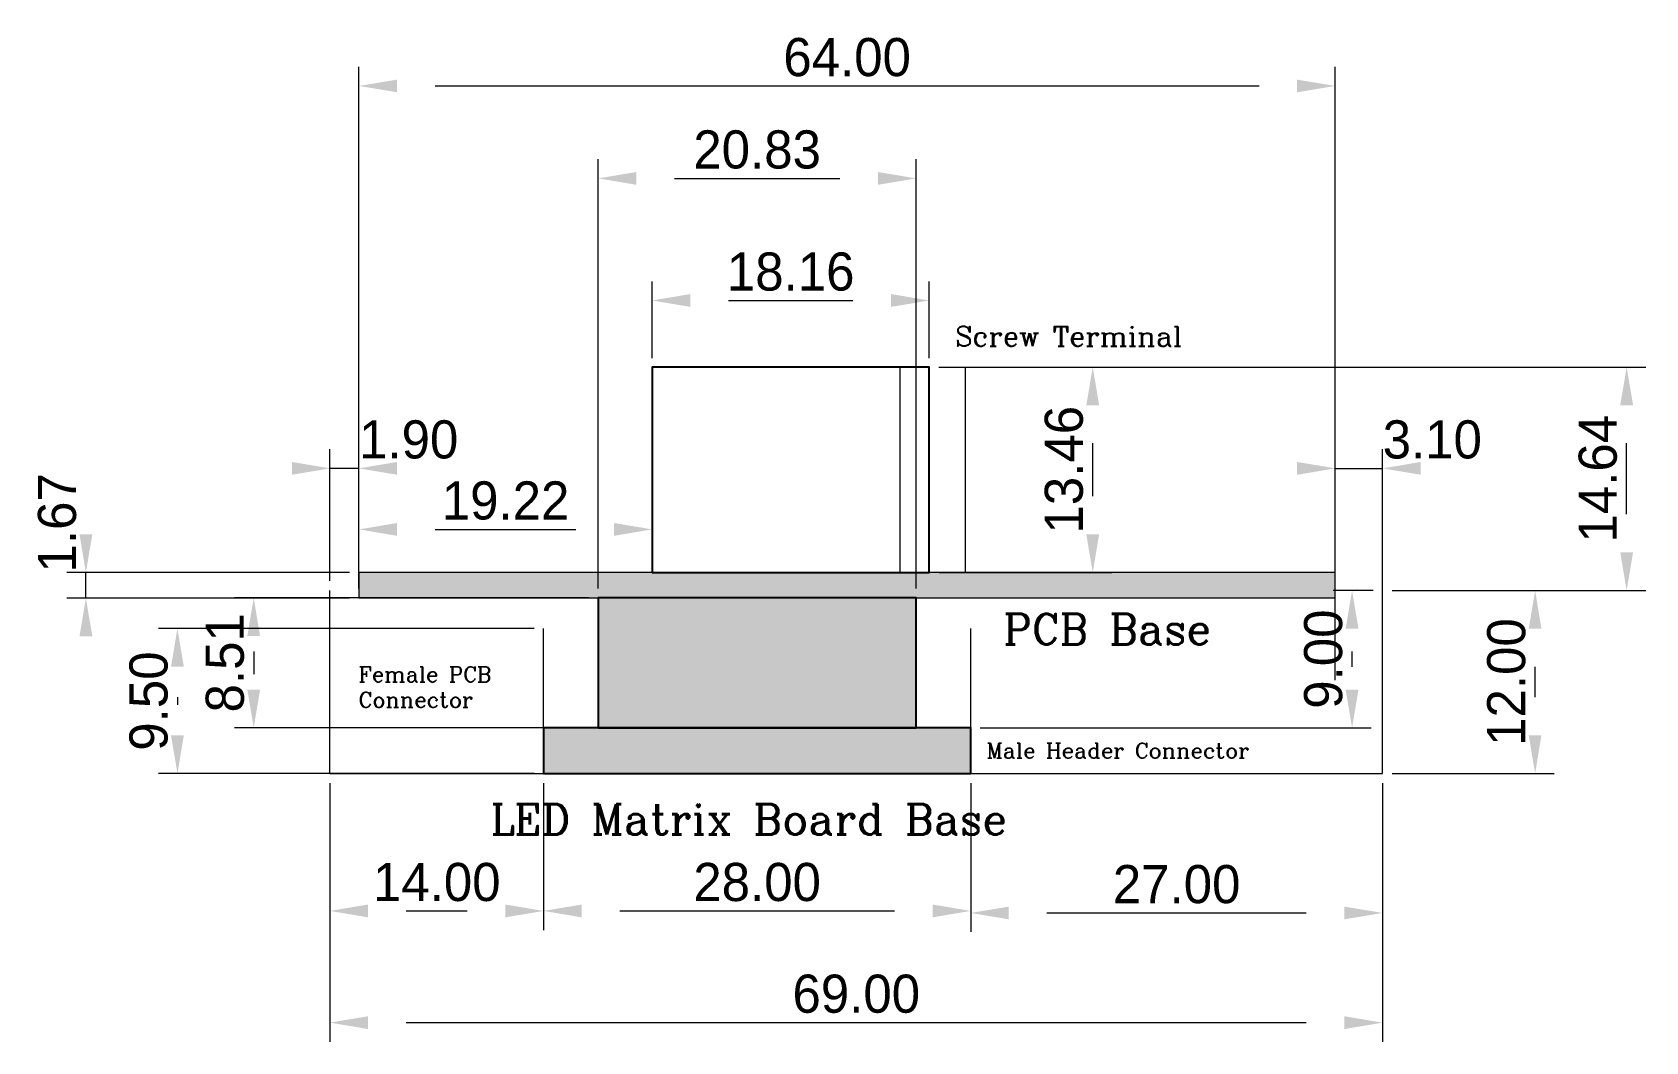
# Model space of a CAD drawing. Header units: millimetres. Extents: x -20 to 86, y -18 to 49.
import ezdxf

# ---------------------------------------------------------------- set-up
doc = ezdxf.new("R2010")
doc.units = ezdxf.units.MM
doc.layers.get('0').update_dxf_attribs({"linetype": 'CONTINUOUS', "lineweight": 25})
doc.styles.add('romanc', font='romanc')
doc.dimstyles.get("Standard").update_dxf_attribs({"dimtxt": 2.5, "dimasz": 2.5, "dimexe": 1.25, "dimexo": 0.625, "dimtad": 0, "dimtoh": 1, "dimzin": 1, "dimdsep": 46, "dimtxsty": 'Standard', "dimcen": 0.09, "dimazin": 0, "dimtfac": 1, "dimtdec": 4, "dimtofl": 0, "dimtmove": 0, "dimatfit": 3, "dimfxl": 1, "dimtolj": 1, "dimtzin": 0, "dimarcsym": 0})

# ---------------------------------------------------------------- blocks, each defined once
blk = doc.blocks.new('*D1')
at = {"color": 0, "linetype": 'ByBlock', "lineweight": 0}
for p, q in [((1.9, 12.13), (1.9, 46.31)), ((65.9, 12.12), (65.9, 46.31)), ((6.9, 45.06), (60.9, 45.06))]:
    blk.add_line(p, q, dxfattribs=at)
for points in [[(1.9, 45.06), (4.4, 45.47), (4.4, 44.64)], [(65.9, 45.06), (63.4, 44.64), (63.4, 45.47)]]:
    blk.add_solid(points, dxfattribs=at)
at = {"color": 0, "linetype": 'CONTINUOUS', "lineweight": -2, "insert": (33.9, 46.93), "char_height": 2.5, "width": 8.0556, "attachment_point": 5}
blk.add_mtext('64.00', dxfattribs=at)
blk = doc.blocks.new('*D2')
at = {"color": 0, "linetype": 'ByBlock', "lineweight": 0}
for p, q in [((69.62, 12), (80.25, 12)), ((79, 5), (79, 7)), ((69.62, 0), (80.25, 0))]:
    blk.add_line(p, q, dxfattribs=at)
for points in [[(79, 12), (79.41, 9.5), (78.58, 9.5)], [(79, 0), (78.58, 2.5), (79.41, 2.5)]]:
    blk.add_solid(points, dxfattribs=at)
at = {"color": 0, "linetype": 'CONTINUOUS', "lineweight": -2, "insert": (77.12, 6), "char_height": 2.5, "width": 7.2222, "attachment_point": 5, "rotation": 90}
blk.add_mtext('12.00', dxfattribs=at)
blk = doc.blocks.new('*D3')
at = {"color": 0, "linetype": 'ByBlock', "lineweight": 0}
for p, q in [((0, -0.62), (0, -10.25)), ((14, -0.62), (14, -10.25)), ((5, -9), (9, -9))]:
    blk.add_line(p, q, dxfattribs=at)
for points in [[(0, -9), (2.5, -8.58), (2.5, -9.42)], [(14, -9), (11.5, -9.42), (11.5, -8.58)]]:
    blk.add_solid(points, dxfattribs=at)
at = {"color": 0, "linetype": 'CONTINUOUS', "lineweight": -2, "insert": (7, -7.12), "char_height": 2.5, "width": 7.5, "attachment_point": 5}
blk.add_mtext('14.00', dxfattribs=at)
blk = doc.blocks.new('*D4')
at = {"color": 0, "linetype": 'ByBlock', "lineweight": 0}
for p, q in [((14, -0.62), (14, -10.25)), ((42, -0.62), (42, -10.25)), ((19, -9), (37, -9))]:
    blk.add_line(p, q, dxfattribs=at)
for points in [[(14, -9), (16.5, -8.58), (16.5, -9.42)], [(42, -9), (39.5, -9.42), (39.5, -8.58)]]:
    blk.add_solid(points, dxfattribs=at)
at = {"color": 0, "linetype": 'CONTINUOUS', "lineweight": -2, "insert": (28, -7.12), "char_height": 2.5, "width": 7.7778, "attachment_point": 5}
blk.add_mtext('28.00', dxfattribs=at)
blk = doc.blocks.new('*D5')
at = {"color": 0, "linetype": 'ByBlock', "lineweight": 0}
for p, q in [((13.38, 9.5), (-11.25, 9.5)), ((-10, 5), (-10, 4.5)), ((13.38, 0), (-11.25, 0))]:
    blk.add_line(p, q, dxfattribs=at)
for points in [[(-10, 9.5), (-9.58, 7), (-10.42, 7)], [(-10, 0), (-10.42, 2.5), (-9.58, 2.5)]]:
    blk.add_solid(points, dxfattribs=at)
at = {"color": 0, "linetype": 'CONTINUOUS', "lineweight": -2, "insert": (-11.88, 4.75), "char_height": 2.5, "width": 5.8333, "attachment_point": 5, "rotation": 90}
blk.add_mtext('9.50', dxfattribs=at)
blk = doc.blocks.new('*D6')
at = {"color": 0, "linetype": 'ByBlock', "lineweight": 0}
for p, q in [((0, -0.62), (0, -17.57)), ((69, -0.62), (69, -17.57)), ((5, -16.32), (64, -16.32))]:
    blk.add_line(p, q, dxfattribs=at)
for points in [[(0, -16.32), (2.5, -15.9), (2.5, -16.74)], [(69, -16.32), (66.5, -16.74), (66.5, -15.9)]]:
    blk.add_solid(points, dxfattribs=at)
at = {"color": 0, "linetype": 'CONTINUOUS', "lineweight": -2, "insert": (34.5, -14.44), "char_height": 2.5, "width": 7.7778, "attachment_point": 5}
blk.add_mtext('69.00', dxfattribs=at)
blk = doc.blocks.new('*D7')
at = {"color": 0, "linetype": 'ByBlock', "lineweight": 0}
for p, q in [((42, -0.62), (42, -10.38)), ((69, -0.62), (69, -10.38)), ((47, -9.13), (64, -9.13))]:
    blk.add_line(p, q, dxfattribs=at)
for points in [[(42, -9.13), (44.5, -8.72), (44.5, -9.55)], [(69, -9.13), (66.5, -9.55), (66.5, -8.72)]]:
    blk.add_solid(points, dxfattribs=at)
at = {"color": 0, "linetype": 'CONTINUOUS', "lineweight": -2, "insert": (55.5, -7.26), "char_height": 2.5, "width": 7.7778, "attachment_point": 5}
blk.add_mtext('27.00', dxfattribs=at)
blk = doc.blocks.new('*D8')
at = {"color": 0, "linetype": 'ByBlock', "lineweight": 0}
for p, q in [((0, 12.62), (0, 21.25)), ((1.9, 12.13), (1.9, 21.25)), ((1.9, 20), (0, 20))]:
    blk.add_line(p, q, dxfattribs=at)
for points in [[(0, 20), (-2.5, 19.58), (-2.5, 20.42)], [(1.9, 20), (4.4, 20.42), (4.4, 19.58)]]:
    blk.add_solid(points, dxfattribs=at)
at = {"color": 0, "linetype": 'CONTINUOUS', "lineweight": -2, "insert": (5.16, 21.88), "char_height": 2.5, "width": 5.2778, "attachment_point": 5}
blk.add_mtext('1.90', dxfattribs=at)
blk = doc.blocks.new('*D9')
at = {"color": 0, "linetype": 'ByBlock', "lineweight": 0}
for p, q in [((68.38, 12), (65.75, 12)), ((67, 7), (67, 8)), ((42.62, 3), (68.25, 3))]:
    blk.add_line(p, q, dxfattribs=at)
for points in [[(67, 12), (67.42, 9.5), (66.58, 9.5)], [(67, 3), (66.58, 5.5), (67.42, 5.5)]]:
    blk.add_solid(points, dxfattribs=at)
at = {"color": 0, "linetype": 'CONTINUOUS', "lineweight": -2, "insert": (65.12, 7.5), "char_height": 2.5, "width": 5.8333, "attachment_point": 5, "rotation": 90}
blk.add_mtext('9.00', dxfattribs=at)
blk = doc.blocks.new('*D10')
at = {"color": 0, "linetype": 'ByBlock', "lineweight": 0}
for p, q in [((17.59, 12.13), (17.59, 40.25)), ((38.42, 12.13), (38.42, 40.25)), ((22.59, 39), (33.42, 39))]:
    blk.add_line(p, q, dxfattribs=at)
for points in [[(17.59, 39), (20.09, 39.42), (20.09, 38.58)], [(38.42, 39), (35.92, 38.58), (35.92, 39.42)]]:
    blk.add_solid(points, dxfattribs=at)
at = {"color": 0, "linetype": 'CONTINUOUS', "lineweight": -2, "insert": (28, 40.88), "char_height": 2.5, "width": 7.7778, "attachment_point": 5}
blk.add_mtext('20.83', dxfattribs=at)
blk = doc.blocks.new('*D11')
at = {"color": 0, "linetype": 'ByBlock', "lineweight": 0}
for p, q in [((16.98, 11.51), (-6.25, 11.51)), ((-5, 8), (-5, 6.51)), ((16.98, 3), (-6.25, 3))]:
    blk.add_line(p, q, dxfattribs=at)
for points in [[(-5, 11.51), (-4.58, 9.01), (-5.42, 9.01)], [(-5, 3), (-5.42, 5.5), (-4.58, 5.5)]]:
    blk.add_solid(points, dxfattribs=at)
at = {"color": 0, "linetype": 'CONTINUOUS', "lineweight": -2, "insert": (-6.88, 7.26), "char_height": 2.5, "width": 5.2778, "attachment_point": 5, "rotation": 90}
blk.add_mtext('8.51', dxfattribs=at)
blk = doc.blocks.new('*D12')
at = {"color": 0, "linetype": 'ByBlock', "lineweight": 0}
for p, q in [((1.27, 13.17), (-17.25, 13.17)), ((-16, 11.5), (-16, 13.17)), ((1.27, 11.5), (-17.25, 11.5))]:
    blk.add_line(p, q, dxfattribs=at)
for points in [[(-16, 13.17), (-16.42, 15.67), (-15.58, 15.67)], [(-16, 11.5), (-15.58, 9), (-16.42, 9)]]:
    blk.add_solid(points, dxfattribs=at)
at = {"color": 0, "linetype": 'CONTINUOUS', "lineweight": -2, "insert": (-17.88, 16.43), "char_height": 2.5, "width": 5.2778, "attachment_point": 5, "rotation": 90}
blk.add_mtext('1.67', dxfattribs=at)
blk = doc.blocks.new('*D13')
at = {"color": 0, "linetype": 'ByBlock', "lineweight": 0}
for p, q in [((39.91, 26.64), (51.25, 26.64)), ((50, 18.18), (50, 21.64)), ((39.94, 13.18), (51.25, 13.18))]:
    blk.add_line(p, q, dxfattribs=at)
for points in [[(50, 26.64), (50.42, 24.14), (49.58, 24.14)], [(50, 13.18), (49.58, 15.68), (50.42, 15.68)]]:
    blk.add_solid(points, dxfattribs=at)
at = {"color": 0, "linetype": 'CONTINUOUS', "lineweight": -2, "insert": (48.12, 19.91), "char_height": 2.5, "width": 7.5, "attachment_point": 5, "rotation": 90}
blk.add_mtext('13.46', dxfattribs=at)
blk = doc.blocks.new('*D14')
at = {"color": 0, "linetype": 'ByBlock', "lineweight": 0}
for p, q in [((1.9, 13.79), (1.9, 17.25)), ((21.12, 13.82), (21.12, 17.25)), ((6.9, 16), (16.12, 16))]:
    blk.add_line(p, q, dxfattribs=at)
for points in [[(1.9, 16), (4.4, 16.42), (4.4, 15.58)], [(21.12, 16), (18.62, 15.58), (18.62, 16.42)]]:
    blk.add_solid(points, dxfattribs=at)
at = {"color": 0, "linetype": 'CONTINUOUS', "lineweight": -2, "insert": (11.51, 17.88), "char_height": 2.5, "width": 7.2222, "attachment_point": 5}
blk.add_mtext('19.22', dxfattribs=at)
blk = doc.blocks.new('*D15')
at = {"color": 0, "linetype": 'ByBlock', "lineweight": 0}
for p, q in [((21.12, 27.23), (21.12, 32.25)), ((39.28, 27.23), (39.28, 32.25)), ((26.12, 31), (34.28, 31))]:
    blk.add_line(p, q, dxfattribs=at)
for points in [[(21.12, 31), (23.62, 31.42), (23.62, 30.58)], [(39.28, 31), (36.78, 30.58), (36.78, 31.42)]]:
    blk.add_solid(points, dxfattribs=at)
at = {"color": 0, "linetype": 'CONTINUOUS', "lineweight": -2, "insert": (30.2, 32.88), "char_height": 2.5, "width": 6.6667, "attachment_point": 5}
blk.add_mtext('18.16', dxfattribs=at)
blk = doc.blocks.new('*D16')
at = {"color": 0, "linetype": 'ByBlock', "lineweight": 0}
for p, q in [((39.92, 26.64), (86.25, 26.64)), ((85, 17), (85, 21.64)), ((69.62, 12), (86.25, 12))]:
    blk.add_line(p, q, dxfattribs=at)
for points in [[(85, 26.64), (85.42, 24.14), (84.58, 24.14)], [(85, 12), (84.58, 14.5), (85.42, 14.5)]]:
    blk.add_solid(points, dxfattribs=at)
at = {"color": 0, "linetype": 'CONTINUOUS', "lineweight": -2, "insert": (83.12, 19.32), "char_height": 2.5, "width": 7.7778, "attachment_point": 5, "rotation": 90}
blk.add_mtext('14.64', dxfattribs=at)
blk = doc.blocks.new('*D17')
at = {"color": 0, "linetype": 'ByBlock', "lineweight": 0}
for p, q in [((65.9, 6.12), (65.9, 21.25)), ((69, 6.62), (69, 21.25)), ((65.9, 20), (69, 20))]:
    blk.add_line(p, q, dxfattribs=at)
for points in [[(65.9, 20), (63.4, 19.58), (63.4, 20.42)], [(69, 20), (71.5, 20.42), (71.5, 19.58)]]:
    blk.add_solid(points, dxfattribs=at)
at = {"color": 0, "linetype": 'CONTINUOUS', "lineweight": -2, "insert": (72.26, 21.88), "char_height": 2.5, "width": 5.2778, "attachment_point": 5}
blk.add_mtext('3.10', dxfattribs=at)

msp = doc.modelspace()

# ---------------------------------------------------------------- hatches: boundary and pattern name
at = {"true_color": 0x008000}
msp.add_hatch(color=96, dxfattribs=at).paths.add_polyline_path([(1.9, 11.51), (65.9, 11.51), (65.9, 13.17), (1.9, 13.17)], flags=0)
for color, points in [(4, [(17.59, 3), (38.42, 3), (38.42, 11.51), (17.59, 11.51)]), (6, [(14, 0), (42, 0), (42, 3), (14, 3)])]:
    msp.add_hatch(color=color).paths.add_polyline_path(points, flags=0)

# ---------------------------------------------------------------- linework, layer by layer
at = {"color": 8, "linetype": 'CONTINUOUS', "lineweight": 25}
for p, q in [((21.12, 26.64), (21.12, 13.18)), ((39.28, 26.64), (21.12, 26.64)), ((39.28, 13.18), (39.28, 26.64))]:
    msp.add_line(p, q, dxfattribs=at)
at = {"color": 8, "linetype": 'CONTINUOUS', "lineweight": 0}
for p, q in [((37.38, 13.18), (37.38, 26.64)), ((6.9, 16), (16.12, 16))]:
    msp.add_line(p, q, dxfattribs=at)
at = {"color": 8, "linetype": 'CONTINUOUS', "lineweight": 20}
msp.add_line((41.65, 13.18), (41.65, 26.64), dxfattribs=at)
at = {"color": 1, "linetype": 'CONTINUOUS', "lineweight": 20}
for p, q in [((0, 0), (0, 12)), ((69, 0), (69, 12)), ((0, 0), (69, 0))]:
    msp.add_line(p, q, dxfattribs=at)
at = {"color": 6, "linetype": 'CONTINUOUS', "lineweight": 20}
for p, q in [((14, 3), (14, 9.5)), ((42, 3), (42, 9.5))]:
    msp.add_line(p, q, dxfattribs=at)
at = {"color": 8}
msp.add_lwpolyline([(21.12, 13.18), (39.28, 13.18), (39.28, 26.64), (21.12, 26.64), (21.12, 13.18)], dxfattribs=at)
at = {"color": 96, "lineweight": 0, "true_color": 0x008000}
msp.add_lwpolyline([(1.9, 11.51), (65.9, 11.51), (65.9, 13.17), (1.9, 13.17), (1.9, 11.51)], dxfattribs=at)
at = {"color": 4}
msp.add_lwpolyline([(17.59, 3), (38.42, 3), (38.42, 11.51), (17.59, 11.51), (17.59, 3)], dxfattribs=at)
at = {"color": 6}
msp.add_lwpolyline([(14, 0), (42, 0), (42, 3), (14, 3), (14, 0)], dxfattribs=at)

# ---------------------------------------------------------------- texts
at = {"color": 8, "insert": (40.986, 29.3), "char_height": 1.3, "width": 18.44763, "attachment_point": 1, "style": 'romanc'}
msp.add_mtext('Screw Terminal', dxfattribs=at)
at = {"color": 96, "lineweight": 0, "true_color": 0x008000, "insert": (44.134, 10.462), "char_height": 2, "width": 17.14286, "attachment_point": 1, "style": 'romanc'}
msp.add_mtext('PCB Base', dxfattribs=at)
at = {"color": 4, "insert": (1.881, 7), "char_height": 1, "width": 10.80953, "attachment_point": 1, "style": 'romanc'}
msp.add_mtext('Female PCB\\PConnector', dxfattribs=at)
at = {"color": 6, "insert": (43.036, 2), "char_height": 1, "width": 21.58334, "attachment_point": 1, "style": 'romanc'}
msp.add_mtext('Male Header Connector', dxfattribs=at)
at = {"color": 1, "insert": (10.524, -2), "char_height": 2, "width": 44.52381, "attachment_point": 1, "style": 'romanc'}
msp.add_mtext('LED Matrix Board Base', dxfattribs=at)

# ---------------------------------------------------------------- dimensions: what is measured, and where the dimension line sits
at = {"color": 96, "true_color": 0x008000}
for base, p1, p2, picture, middle in [((65.9, 45.058), (1.9, 11.51), (65.9, 11.5), '*D1', (33.9, 46.933)), ((0, 20), (1.9, 11.51), (0, 12), '*D8', (0.95, 21.875)), ((69, 20), (65.9, 5.5), (69, 6), '*D17', (67.45, 21.875))]:
    dim = msp.add_linear_dim(base=base, p1=p1, p2=p2, dimstyle='Standard', dxfattribs=at)
    dim.commit()
    dim.dimension.update_dxf_attribs({"geometry": picture, "text_midpoint": middle})
at = {"color": 4}
dim = msp.add_linear_dim(base=(38.42, 39), p1=(17.59, 11.51), p2=(38.42, 11.51), dimstyle='Standard', dxfattribs=at)
dim.commit()
dim.dimension.update_dxf_attribs({"geometry": '*D10', "text_midpoint": (28.005, 40.875)})
at = {"color": 8}
for base, p1, p2, picture, middle in [((39.28, 31), (21.12, 26.6), (39.28, 26.61), '*D15', (30.2, 32.875)), ((21.12, 16), (1.9, 13.17), (21.12, 13.2), '*D14', (11.51, 17.875))]:
    dim = msp.add_linear_dim(base=base, p1=p1, p2=p2, dimstyle='Standard', dxfattribs=at)
    dim.commit()
    dim.dimension.update_dxf_attribs({"geometry": picture, "text_midpoint": middle})
for base, p1, p2, picture, middle in [((50, 26.64), (39.31, 13.18), (39.29, 26.64), '*D13', (48.125, 19.91)), ((85, 26.64), (69, 12), (39.3, 26.64), '*D16', (83.125, 19.32))]:
    dim = msp.add_linear_dim(base=base, p1=p1, p2=p2, angle=90, dimstyle='Standard', dxfattribs=at)
    dim.commit()
    dim.dimension.update_dxf_attribs({"geometry": picture, "text_midpoint": middle})
at = {"color": 96, "true_color": 0x008000}
dim = msp.add_linear_dim(base=(-16, 13.17), p1=(1.9, 11.5), p2=(1.9, 13.17), angle=90, dimstyle='Standard', dxfattribs=at)
dim.commit()
dim.dimension.update_dxf_attribs({"geometry": '*D12', "text_midpoint": (-17.875, 12.335)})
at = {"color": 6}
for base, p1, p2, picture, middle in [((67, 3), (69, 12), (42, 3), '*D9', (65.125, 7.5)), ((-10, 9.5), (14, 0), (14, 9.5), '*D5', (-11.875, 4.75))]:
    dim = msp.add_linear_dim(base=base, p1=p1, p2=p2, angle=90, dimstyle='Standard', dxfattribs=at)
    dim.commit()
    dim.dimension.update_dxf_attribs({"geometry": picture, "text_midpoint": middle})
at = {"color": 1}
dim = msp.add_linear_dim(base=(78.996, 12), p1=(69, 0), p2=(69, 12), angle=90, dimstyle='Standard', dxfattribs=at)
dim.commit()
dim.dimension.update_dxf_attribs({"geometry": '*D2', "text_midpoint": (77.121, 6)})
at = {"color": 4}
dim = msp.add_linear_dim(base=(-5, 11.51), p1=(17.6, 3), p2=(17.6, 11.51), angle=90, dimstyle='Standard', dxfattribs=at)
dim.commit()
dim.dimension.update_dxf_attribs({"geometry": '*D11', "text_midpoint": (-6.875, 7.255)})
at = {"color": 6, "lineweight": 0}
for base, p1, p2, picture, middle in [((14, -9), (0, 0), (14, 0), '*D3', (7, -7.125)), ((42, -9), (14, 0), (42, 0), '*D4', (28, -7.125))]:
    dim = msp.add_linear_dim(base=base, p1=p1, p2=p2, dimstyle='Standard', dxfattribs=at)
    dim.commit()
    dim.dimension.update_dxf_attribs({"geometry": picture, "text_midpoint": middle})
at = {"color": 1, "lineweight": 0}
for base, p1, picture, middle in [((69, -16.32), (0, 0), '*D6', (34.5, -14.445)), ((69, -9.132), (42, 0), '*D7', (55.5, -7.257))]:
    dim = msp.add_linear_dim(base=base, p1=p1, p2=(69, 0), dimstyle='Standard', dxfattribs=at)
    dim.commit()
    dim.dimension.update_dxf_attribs({"geometry": picture, "text_midpoint": middle})

doc.saveas('drawing.dxf')
